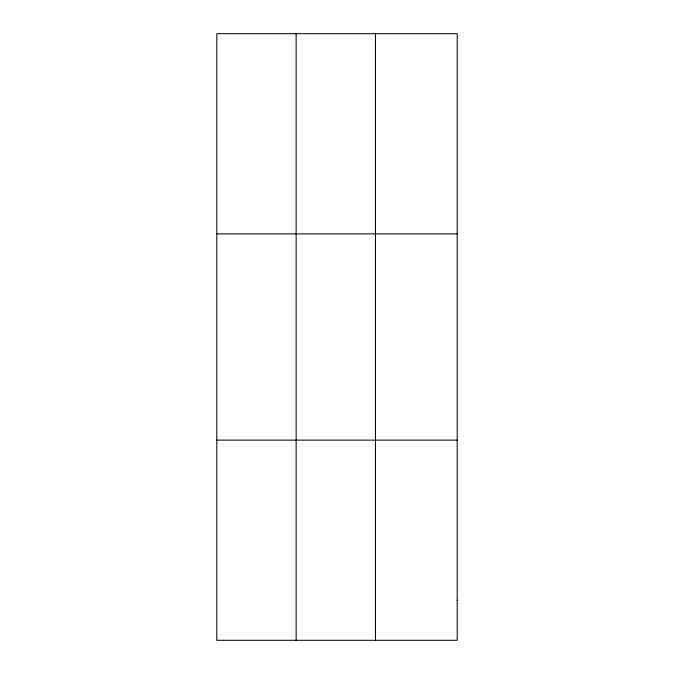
<?xml version="1.0" encoding="UTF-8"?>
<svg xmlns="http://www.w3.org/2000/svg" width="674" height="674" viewBox="0 0 674 674"><rect width="100%" height="100%" fill="white"/><g stroke="black" fill="none" stroke-linecap="round" stroke-linejoin="round"><path stroke-width="1.01" d="M296.139 33.7L296.139 640.3M375.46 33.7L375.46 640.3M216.809 233.878L457.191 233.878M216.809 440.122L457.191 440.122M457.191 600.264L457.191 640.3L216.809 640.3L216.809 33.7L457.191 33.7L457.191 600.264"/></g></svg>
